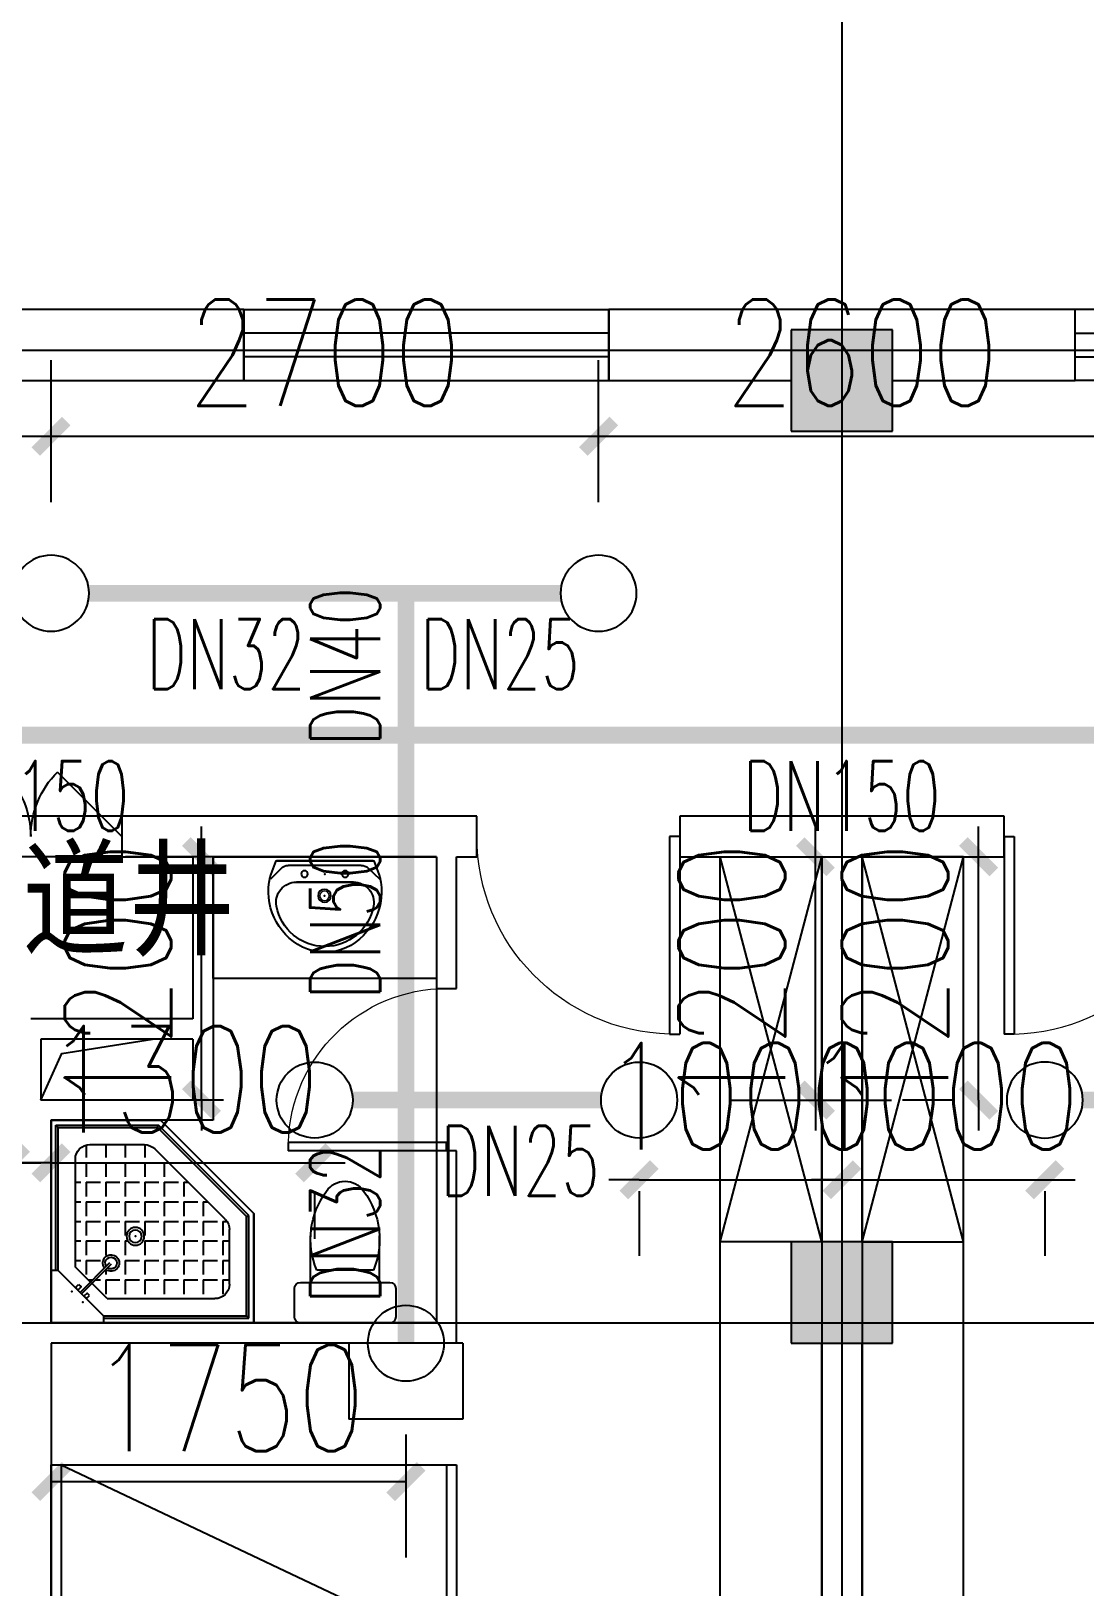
# Model space of a CAD drawing. Extents: x 0 to 2838408, y -923048 to 203859.
# Drawn here: x 2717264 to 2722460, y -403277 to -395602 of the extents above; entities that cross this region are included whole.
import ezdxf

# ---------------------------------------------------------------- set-up
doc = ezdxf.new("R2010")
doc.units = 0
doc.header["$LTSCALE"] = 1000
for name, color, linetype in [('A-Fixt', 81, 'Continuous'), ('CLAYER', 7, 'Continuous'), ('COLUMN', 9, 'Continuous'), ('DIM_喷淋', 3, 'Continuous'), ('DOOR_FIRE', 4, 'Continuous'), ('DOTE', 8, 'Continuous'), ('EQUIP_喷头', 7, 'Continuous'), ('PIPE-喷淋', 6, 'Continuous'), ('PUB_HATCH', 8, 'Continuous'), ('TEXT_喷淋', 7, 'Continuous'), ('TWT_DIM', 3, 'Continuous'), ('WALL', 9, 'Continuous'), ('WINDOW', 4, 'Continuous'), ('XREF', 8, 'Continuous'), ('洁具', 213, 'Continuous')]:
    doc.layers.add(name, color=color, linetype=linetype)
doc.styles.add('_TCH_DIM_T3', font='SIMPLEX', dxfattribs={"width": 0.75, "bigfont": 'HZTXT'})
doc.styles.add('_TWT_PIPEDN', font='SIMPLEX', dxfattribs={"width": 0.8, "height": 2.3, "bigfont": 'HZTXT'})
doc.styles.get("Standard").update_dxf_attribs({"font": 'geniso.shx', "bigfont": 'hztxt.shx'})
doc.dimstyles.new('_TWT_ARCH&&150', dxfattribs={"dimtxt": 525, "dimasz": 150, "dimexe": 375, "dimexo": 450, "dimgap": 150, "dimtad": 1, "dimdec": 0, "dimzin": 0, "dimdsep": 46, "dimtxsty": '_TCH_DIM_T3', "dimblk": 'ARCHTICK', "dimcen": 0.09, "dimclrt": 7, "dimazin": 2, "dimtfac": 1, "dimtdec": 0, "dimtix": 1, "dimtmove": 2, "dimatfit": 3, "dimfxl": 1, "dimtolj": 1, "dimtzin": 0, "dimarcsym": 0})

# ---------------------------------------------------------------- blocks, each defined once
blk = doc.blocks.new('1F平面-CAD导入_dwg_Drawing4_t3_dwg_$plan$00001613-474159-1F-927810-1F')
at = {"layer": '洁具'}
for p, q in [((-30, 250), (-170, 250)), ((-200, 169.7), (-430.4, 169.7)), ((-260.4, -139.7), (-260.4, 139.7)), ((-200, -169.7), (-200, -220)), ((-170, -250), (-30, -250))]:
    blk.add_line(p, q, dxfattribs=at)
for points in [[(-200, 220), (-200, 169.7), (-200, -169.7), (-430.4, -169.7)], [(0, -220), (0, 220)]]:
    blk.add_lwpolyline(points, dxfattribs=at)
for centre, radius, start, end in [((-170, 220), 30, 90, 180), ((-30, 220), 30, 0, 90), ((-412.8, -227.4), 397.5, 67.45048, 126.63814), ((-589.6, 0), 109.8, 123.45086, 236.54914), ((-412.8, 227.4), 397.5, 233.36186, 292.54952), ((-170, -220), 30, 180, 270), ((-30, -220), 30, 270, 0)]:
    blk.add_arc(centre, radius, start, end, dxfattribs=at)
blk = doc.blocks.new('$lvtry$00000169')
at = {"color": 0}
for p, q in [((258.9, -36), (258.9, 0)), ((258.9, -36), (36, -258.9)), ((258.9, -24), (976, -24)), ((258.9, -36), (964, -36)), ((964, -36), (976, -24)), ((964, -36), (964, -525.1)), ((976, -24), (976, -530.1)), ((276.1, -120), (120, -276.1)), ((143.9, -151), (290.7, -298.1)), ((151, -143.9), (297.8, -291)), ((269.6, -212.7), (269.6, -142.7)), ((276.1, -120), (808, -120)), ((365.9, -212.7), (365.9, -142.7)), ((462.1, -212.7), (462.1, -142.7)), ((558.4, -212.7), (558.4, -142.7)), ((654.6, -212.7), (654.6, -142.7)), ((750.9, -212.7), (750.9, -142.7)), ((847.1, -212.7), (847.1, -142.7)), ((183.4, -212.7), (205.5, -212.7)), ((219.6, -212.7), (243.4, -212.7)), ((269.6, -212.7), (339.6, -212.7)), ((365.9, -212.7), (435.9, -212.7)), ((462.1, -212.7), (532.1, -212.7)), ((558.4, -212.7), (628.4, -212.7)), ((654.6, -212.7), (724.6, -212.7)), ((750.9, -212.7), (820.9, -212.7)), ((847.1, -212.7), (880, -212.7)), ((880, -192), (880, -460.5)), ((36, -258.9), (0, -258.9)), ((24, -258.9), (24, -976)), ((36, -258.9), (36, -964)), ((120, -276.1), (120, -808)), ((173.4, -308.9), (173.4, -238.9)), ((269.6, -262.8), (269.6, -238.9)), ((365.9, -308.9), (365.9, -238.9)), ((462.1, -308.9), (462.1, -238.9)), ((558.4, -308.9), (558.4, -238.9)), ((654.6, -308.9), (654.6, -238.9)), ((750.9, -308.9), (750.9, -238.9)), ((847.1, -308.9), (847.1, -238.9)), ((120, -308.9), (147.1, -308.9)), ((173.4, -308.9), (243.4, -308.9)), ((173.4, -405.2), (173.4, -335.2)), ((269.6, -405.2), (269.6, -335.2)), ((334.3, -308.9), (339.6, -308.9)), ((365.9, -308.9), (435.9, -308.9)), ((365.9, -405.2), (365.9, -335.2)), ((462.1, -308.9), (532.1, -308.9)), ((462.1, -405.2), (462.1, -335.2)), ((558.4, -308.9), (628.4, -308.9)), ((558.4, -405.2), (558.4, -335.2)), ((654.6, -308.9), (724.6, -308.9)), ((654.6, -405.2), (654.6, -335.2)), ((750.9, -308.9), (820.9, -308.9)), ((750.9, -405.2), (750.9, -335.2)), ((847.1, -308.9), (880, -308.9)), ((847.1, -405.2), (847.1, -335.2)), ((120, -405.2), (147.1, -405.2)), ((173.4, -405.2), (243.4, -405.2)), ((173.4, -501.4), (173.4, -431.4)), ((269.6, -405.2), (339.6, -405.2)), ((269.6, -501.4), (269.6, -431.4)), ((365.9, -405.2), (378.6, -405.2)), ((365.9, -501.4), (365.9, -431.4)), ((462.1, -405.2), (532.1, -405.2)), ((462.1, -501.4), (462.1, -431.4)), ((558.4, -405.2), (628.4, -405.2)), ((558.4, -501.4), (558.4, -431.4)), ((654.6, -405.2), (724.6, -405.2)), ((654.6, -501.4), (654.6, -431.4)), ((750.9, -405.2), (820.9, -405.2)), ((750.9, -501.4), (750.9, -431.4)), ((847.1, -405.2), (880, -405.2)), ((847.1, -501.4), (847.1, -431.4)), ((120, -501.4), (147.1, -501.4)), ((173.4, -501.4), (243.4, -501.4)), ((173.4, -597.7), (173.4, -527.7)), ((269.6, -501.4), (339.6, -501.4)), ((269.6, -597.7), (269.6, -527.7)), ((365.9, -501.4), (435.9, -501.4)), ((365.9, -597.7), (365.9, -527.7)), ((462.1, -501.4), (532.1, -501.4)), ((462.1, -597.7), (462.1, -527.7)), ((858.9, -511.4), (511.4, -858.9)), ((964, -525.1), (525.1, -964)), ((976, -530.1), (530.1, -976)), ((558.4, -501.4), (628.4, -501.4)), ((558.4, -597.7), (558.4, -527.7)), ((654.6, -501.4), (724.6, -501.4)), ((654.6, -597.7), (654.6, -527.7)), ((750.9, -501.4), (820.9, -501.4)), ((750.9, -597.7), (750.9, -527.7)), ((847.1, -501.4), (867.2, -501.4)), ((964, -525.1), (976, -530.1)), ((120, -597.7), (147.1, -597.7)), ((173.4, -597.7), (243.4, -597.7)), ((269.6, -597.7), (339.6, -597.7)), ((365.9, -597.7), (435.9, -597.7)), ((462.1, -597.7), (532.1, -597.7)), ((558.4, -597.7), (628.4, -597.7)), ((654.6, -597.7), (724.6, -597.7)), ((750.9, -597.7), (772.6, -597.7)), ((173.4, -693.9), (173.4, -623.9)), ((269.6, -693.9), (269.6, -623.9)), ((365.9, -693.9), (365.9, -623.9)), ((462.1, -693.9), (462.1, -623.9)), ((558.4, -693.9), (558.4, -623.9)), ((654.6, -693.9), (654.6, -623.9)), ((120, -693.9), (147.1, -693.9)), ((173.4, -693.9), (243.4, -693.9)), ((173.4, -790.2), (173.4, -720.2)), ((269.6, -693.9), (339.6, -693.9)), ((269.6, -790.2), (269.6, -720.2)), ((365.9, -693.9), (435.9, -693.9)), ((365.9, -790.2), (365.9, -720.2)), ((462.1, -693.9), (532.1, -693.9)), ((462.1, -790.2), (462.1, -720.2)), ((558.4, -693.9), (628.4, -693.9)), ((558.4, -790.2), (558.4, -720.2)), ((654.6, -693.9), (676.4, -693.9)), ((120, -790.2), (147.1, -790.2)), ((173.4, -790.2), (243.4, -790.2)), ((173.4, -877.5), (173.4, -816.4)), ((269.6, -790.2), (339.6, -790.2)), ((269.6, -880), (269.6, -816.4)), ((365.9, -790.2), (435.9, -790.2)), ((365.9, -880), (365.9, -816.4)), ((462.1, -790.2), (532.1, -790.2)), ((462.1, -880), (462.1, -816.4)), ((558.4, -790.2), (580.1, -790.2)), ((192, -880), (460.5, -880)), ((36, -964), (24, -976)), ((24, -976), (530.1, -976)), ((36, -964), (525.1, -964)), ((525.1, -964), (530.1, -976))]:
    blk.add_line(p, q, dxfattribs=at)
blk.add_lwpolyline([(0, 0), (0, -1000), (540, -1000), (1000, -540), (1000, 0)], close=True)
for points in [[(0, 0), (0, -1000)], [(0, 0), (1000, 0)], [(1000, 0), (1000, -540)], [(189.7, -136.1), (177.9, -147.9), (162.5, -132.5), (174.3, -120.7)], [(136.1, -189.7), (147.9, -177.9), (132.5, -162.5), (120.7, -174.3)], [(1000, -540), (540, -1000)], [(0, -1000), (540, -1000)]]:
    blk.add_lwpolyline(points, close=True, dxfattribs=at)
for radius in [43.8, 31.1]:
    blk.add_circle((416.2, -427.6), radius, dxfattribs=at)
for centre, radius, start, end in [((808, -192), 72, 0, 90), ((296, -295.7), 40.6, 142.58296, 128.41974), ((296, -295.7), 28.6, 145.82801, 125.65986), ((808, -460.5), 72, 315, 0), ((192, -808), 72, 180, 270), ((460.5, -808), 72, 270, 315)]:
    blk.add_arc(centre, radius, start, end, dxfattribs=at)
for p in [(156.1, -102.2, 0), (103.2, -155.8, 0), (415.8, -428.1, 0)]:
    blk.add_point(p, dxfattribs=at)
blk = doc.blocks.new('$lvtry$00000178')
at = {"color": 0}
for p, q in [((-238.4, 0), (238.4, 0)), ((-214.1, -36.1), (-272.1, -90.6)), ((-179.8, -22.5), (180.1, -22.5)), ((215.7, -37.5), (268.3, -90.8)), ((-141.7, -105.2), (140.2, -105.2)), ((140.2, -105.2), (-141.7, -105.2))]:
    blk.add_line(p, q, dxfattribs=at)
blk.add_lwpolyline([(-103.6, -429.7, 0.224698), (110.4, -425.4, 0.348046), (268.9, -78.5), (239.5, 0), (-241.3, 0), (-270.7, -78.5, 0.356844)], format="xyb", close=True, dxfattribs=at)
for centre, radius in [((-100, -65), 16.3), ((100, -65), 16.3), ((1.4, -172.5), 31.6)]:
    blk.add_circle(centre, radius, dxfattribs=at)
at = {"color": 0, "lineweight": 13}
blk.add_circle((1.4, -172.5), 23, dxfattribs=at)
at = {"color": 0}
for centre, radius, start, end in [((-179.8, -72.5), 50, 90, 133.18096), ((180.1, -72.5), 50, 44.56072, 90), ((-141.7, -205.2), 100, 90, 190.56023), ((140.2, -205.2), 100, 349.43977, 90), ((-0.7, -179), 243.4, 190.56023, 349.43977)]:
    blk.add_arc(centre, radius, start, end, dxfattribs=at)
for p in [(0, -65), (1.4, -172.5)]:
    blk.add_point(p, dxfattribs=at)
blk = doc.blocks.new('A$C70365C93')
at = {"layer": '洁具'}
blk.add_lwpolyline([(-1900, 2300), (-1900, 1700), (-800, 1700), (-800, 2300)], close=True, dxfattribs=at)
blk.add_blockref('$lvtry$00000178', (-1350, 2280), dxfattribs=at)
at = {"layer": '洁具', "rotation": 180}
blk.add_blockref('$lvtry$00000169', (0, 0), dxfattribs=at)
at = {"layer": '洁具', "extrusion": (0, 0, -1), "xscale": -1, "zscale": -1, "rotation": 90}
blk.add_blockref('1F平面-CAD导入_dwg_Drawing4_t3_dwg_$plan$00001613-474159-1F-927810-1F', (1450, 0), dxfattribs=at)
blk = doc.blocks.new('单人床')
at = {"layer": 'A-Fixt'}
for p, q in [((47773.8, 13973.4), (48673.8, 13973.4)), ((47773.8, 12073.4), (48673.8, 13973.4)), ((47773.8, 12073.4), (48673.8, 12073.4))]:
    blk.add_line(p, q, dxfattribs=at)
blk.add_lwpolyline([(47773.8, 14023.4), (48673.8, 14023.4), (48673.8, 12023.4), (47773.8, 12023.4), (47773.8, 14023.4)], dxfattribs=at)
blk = doc.blocks.new('宿舍')
at = {"layer": 'A-Fixt'}
for p, q in [((47853.8, 13801.7), (48353.8, 15701.7)), ((48353.8, 13801.7), (47853.8, 15701.7)), ((47853.8, 13801.7), (48353.8, 13801.7))]:
    blk.add_line(p, q, dxfattribs=at)
blk.add_lwpolyline([(47853.8, 8601.7), (48353.8, 8601.7), (48353.8, 15701.7), (47853.8, 15701.7)], close=True, dxfattribs=at)
at = {"xscale": -1, "rotation": 90}
blk.add_blockref('单人床', (63677.2, 60475.5), dxfattribs=at)
blk = doc.blocks.new('$WINLIB2D$00000001')
at = {"color": 0}
for points in [[(-0.5, 0.5), (-0.5, -0.5)], [(-0.5, 0.5), (0.5, 0.5)], [(0.5, -0.5), (0.5, 0.5)], [(0.5, 0.1667), (-0.5, 0.1667)], [(0.5, -0.1667), (-0.5, -0.1667)], [(-0.5, -0.5), (0.5, -0.5)]]:
    blk.add_lwpolyline(points, dxfattribs=at)
blk = doc.blocks.new('$DorLib2D$00000116')
at = {"color": 0}
for p, q in [((-0.5, 0), (-0.1464, 0.3536)), ((0.5, 0), (0.1464, 0.3536))]:
    blk.add_line(p, q, dxfattribs=at)
for centre, start, end in [((-0.5, 0), 0, 45), ((0.5, 0), 135, 180)]:
    blk.add_arc(centre, 0.5, start, end, dxfattribs=at)
blk = doc.blocks.new('$DorLib2D$00000001')
for p, q in [((0.45, 0.975), (0.5, 0.975)), ((0.45, 0), (0.45, 0.975)), ((0.5, 0), (0.5, 0.975)), ((0.5, 0), (0.45, 0))]:
    blk.add_line(p, q)
at = {"lineweight": 13}
blk.add_arc((0.475, 0), 0.975, 91.46928, 180, dxfattribs=at)
blk = doc.blocks.new('2F1')
at = {"layer": 'PUB_HATCH'}
for points in [[(2384966.7, -397575.2), (2385466.7, -397575.2), (2385466.7, -397075.2), (2384966.7, -397075.2)], [(2384966.7, -402075.2), (2385466.7, -402075.2), (2385466.7, -401575.2), (2384966.7, -401575.2)]]:
    blk.add_hatch(color=256, dxfattribs=at).paths.add_polyline_path(points)
blk.add_lwpolyline([(2381266.7, -400875.2), (2381370.3, -400645), (2381816.7, -400575.2)])
at = {"layer": 'COLUMN'}
for p, q in [((2385466.7, -397075.2), (2384966.7, -397075.2)), ((2384966.7, -397075.2), (2384966.7, -397575.2)), ((2385466.7, -397575.2), (2385466.7, -397075.2)), ((2384966.7, -397575.2), (2385466.7, -397575.2)), ((2385466.7, -401575.2), (2384966.7, -401575.2)), ((2384966.7, -401575.2), (2384966.7, -402075.2)), ((2385466.7, -402075.2), (2385466.7, -401575.2)), ((2384966.7, -402075.2), (2385466.7, -402075.2))]:
    blk.add_line(p, q, dxfattribs=at)
at = {"layer": 'DOOR_FIRE'}
for p, q in [((2381666.7, -399475.2), (2380766.7, -399475.2)), ((2381666.7, -399675.2), (2380766.7, -399675.2))]:
    blk.add_line(p, q, dxfattribs=at)
at = {"layer": 'DOTE'}
for p, q in [((2385216.7, -327575.2), (2385216.7, -410775.2)), ((2343216.7, -397175.2), (2453916.7, -397175.2)), ((2343216.7, -401975.2), (2453916.7, -401975.2))]:
    blk.add_line(p, q, dxfattribs=at)
at = {"layer": 'WALL'}
for p, q in [((2382266.7, -396975.2), (2380166.7, -396975.2)), ((2382266.7, -397325.2), (2382266.7, -396975.2)), ((2385216.7, -396975.2), (2384066.7, -396975.2)), ((2384066.7, -396975.2), (2384066.7, -397325.2)), ((2386366.7, -396975.2), (2385216.7, -396975.2)), ((2386366.7, -397325.2), (2386366.7, -396975.2)), ((2380166.7, -397325.2), (2382266.7, -397325.2)), ((2384066.7, -397325.2), (2384966.7, -397325.2)), ((2385466.7, -397325.2), (2386366.7, -397325.2)), ((2382116.7, -399475.2), (2381666.7, -399475.2)), ((2381666.7, -399475.2), (2381666.7, -399675.2)), ((2383316.7, -399475.2), (2382116.7, -399475.2)), ((2383416.7, -399475.2), (2383316.7, -399475.2)), ((2383416.7, -399675.2), (2383416.7, -399475.2)), ((2385216.7, -399475.2), (2384416.7, -399475.2)), ((2384416.7, -399475.2), (2384416.7, -399675.2)), ((2386016.7, -399475.2), (2385216.7, -399475.2)), ((2386016.7, -399675.2), (2386016.7, -399475.2)), ((2381666.7, -399675.2), (2382016.7, -399675.2)), ((2382016.7, -399675.2), (2382016.7, -400475.2)), ((2383216.7, -399675.2), (2382116.7, -399675.2)), ((2382116.7, -399675.2), (2382116.7, -400475.2)), ((2383216.7, -399675.2), (2383216.7, -400325.2)), ((2383316.7, -400325.2), (2383316.7, -399675.2)), ((2383316.7, -399675.2), (2383416.7, -399675.2)), ((2384416.7, -399675.2), (2385116.7, -399675.2)), ((2385116.7, -401575.2), (2385116.7, -399675.2)), ((2385316.7, -401575.2), (2385316.7, -399675.2)), ((2385316.7, -399675.2), (2386016.7, -399675.2)), ((2383216.7, -400325.2), (2383316.7, -400325.2)), ((2382016.7, -400475.2), (2381216.7, -400475.2)), ((2382116.7, -400475.2), (2382116.7, -400975.2)), ((2382016.7, -400575.2), (2381266.7, -400575.2)), ((2381266.7, -400575.2), (2381266.7, -400875.2)), ((2382016.7, -400575.2), (2382016.7, -400875.2)), ((2382016.7, -400875.2), (2381266.7, -400875.2)), ((2381316.7, -400975.2), (2381316.7, -401975.2)), ((2382116.7, -400975.2), (2381316.7, -400975.2)), ((2383316.7, -401125.2), (2383216.7, -401125.2)), ((2383216.7, -401125.2), (2383216.7, -401975.2)), ((2383316.7, -402075.2), (2383316.7, -401125.2)), ((2383216.7, -401975.2), (2381316.7, -401975.2)), ((2383316.7, -402075.2), (2381316.7, -402075.2)), ((2381316.7, -402075.2), (2381316.7, -407025.2)), ((2385116.7, -406775.2), (2385116.7, -402075.2)), ((2385316.7, -406775.2), (2385316.7, -402075.2))]:
    blk.add_line(p, q, dxfattribs=at)
at = {"layer": 'WINDOW'}
blk.add_line((2383216.7, -400325.2), (2383216.7, -401125.2), dxfattribs=at)
at = {"xscale": -1, "rotation": 359.9999999999999}
for name, p in [('A$C70365C93', (2381316.7, -401975.2)), ('宿舍', (2432970.6, -415376.9))]:
    blk.add_blockref(name, p, dxfattribs=at)
blk.add_blockref('宿舍', (2337462.9, -415376.9))
at = {"layer": 'DOOR_FIRE', "xscale": 900, "yscale": -900, "zscale": 200, "rotation": 179.9999999994664}
blk.add_blockref('$DorLib2D$00000116', (2381216.7, -399575.2), dxfattribs=at)
at = {"layer": 'WINDOW'}
for name, p, xscale, yscale, zscale in [('$WINLIB2D$00000001', (2383166.7, -397150.2), 1800, 350, 1800), ('$WINLIB2D$00000001', (2387266.7, -397150.2), -1800, 350, -1800), ('$DorLib2D$00000001', (2383916.7, -399575.2), 1000, -1000, 1000)]:
    blk.add_blockref(name, p, dxfattribs=dict(at, xscale=xscale, yscale=yscale, zscale=zscale))
for p, xscale, yscale, zscale, rotation in [((2386516.7, -399575.2), -1000, -1000, -1000, 359.9999999999983), ((2383266.7, -400725.2), 800, -800, 800, 269.9999999994664)]:
    blk.add_blockref('$DorLib2D$00000001', p, dxfattribs=dict(at, xscale=xscale, yscale=yscale, zscale=zscale, rotation=rotation))
at = {"layer": 'CLAYER'}
blk.add_text('管道井', height=525, dxfattribs=at).set_placement((2380649.1, -400162.2))
blk = doc.blocks.new('_ArchTick')
at = {"color": 0, "linetype": 'ByBlock', "const_width": 0.4}
blk.add_lwpolyline([(-0.5, -0.5), (0.5, 0.5)], dxfattribs=at)
blk = doc.blocks.new('*D1647')
at = {"layer": 'Defpoints', "color": 0, "linetype": 'ByBlock', "transparency": 16777216}
for p in [(2717362.5, -400875.2), (2718662.5, -400875.2), (2718662.5, -401185.1)]:
    blk.add_point(p, dxfattribs=at)
at = {"layer": 'TWT_DIM', "color": 0, "linetype": 'ByBlock', "lineweight": -2, "transparency": 16777216}
for p, q in [((2717362.5, -401185.1), (2717212.5, -401185.1)), ((2717362.5, -401185.1), (2718662.5, -401185.1)), ((2718662.5, -401185.1), (2718812.5, -401185.1)), ((2717362.5, -401325.2), (2717362.5, -401560.1)), ((2718662.5, -401325.2), (2718662.5, -401560.1))]:
    blk.add_line(p, q, dxfattribs=at)
at = {"layer": 'TWT_DIM', "color": 0, "linetype": 'ByBlock', "lineweight": -2, "transparency": 16777216, "xscale": 150, "yscale": 150, "zscale": 150}
blk.add_blockref('_ArchTick', (2717362.5, -401185.1), dxfattribs=at)
at = {"layer": 'TWT_DIM', "color": 0, "linetype": 'ByBlock', "lineweight": -2, "transparency": 16777216, "xscale": 150, "yscale": 150, "zscale": 150, "rotation": 180}
blk.add_blockref('_ArchTick', (2718662.5, -401185.1), dxfattribs=at)
at = {"layer": 'TWT_DIM', "color": 7, "linetype": 'ByBlock', "transparency": 16777216, "insert": (2718012.5, -400772.6), "char_height": 525, "attachment_point": 5, "style": '_TCH_DIM_T3'}
blk.add_mtext('\\A1;1300', dxfattribs=at)
blk = doc.blocks.new('*D1648')
at = {"layer": 'Defpoints', "color": 0, "linetype": 'ByBlock', "transparency": 16777216}
for p in [(2715862.5, -400875.2), (2717162.5, -400875.2), (2717162.5, -401185.1)]:
    blk.add_point(p, dxfattribs=at)
at = {"layer": 'TWT_DIM', "color": 0, "linetype": 'ByBlock', "lineweight": -2, "transparency": 16777216}
for p, q in [((2715862.5, -401185.1), (2715712.5, -401185.1)), ((2715862.5, -401185.1), (2717162.5, -401185.1)), ((2717162.5, -401185.1), (2717312.5, -401185.1)), ((2715862.5, -401325.2), (2715862.5, -401560.1)), ((2717162.5, -401325.2), (2717162.5, -401560.1))]:
    blk.add_line(p, q, dxfattribs=at)
at = {"layer": 'TWT_DIM', "color": 0, "linetype": 'ByBlock', "lineweight": -2, "transparency": 16777216, "xscale": 150, "yscale": 150, "zscale": 150}
blk.add_blockref('_ArchTick', (2715862.5, -401185.1), dxfattribs=at)
at = {"layer": 'TWT_DIM', "color": 0, "linetype": 'ByBlock', "lineweight": -2, "transparency": 16777216, "xscale": 150, "yscale": 150, "zscale": 150, "rotation": 180}
blk.add_blockref('_ArchTick', (2717162.5, -401185.1), dxfattribs=at)
at = {"layer": 'TWT_DIM', "color": 7, "linetype": 'ByBlock', "transparency": 16777216, "insert": (2716512.5, -400772.6), "char_height": 525, "attachment_point": 5, "style": '_TCH_DIM_T3'}
blk.add_mtext('\\A1;1300', dxfattribs=at)
blk = doc.blocks.new('*D1663')
at = {"layer": 'Defpoints', "color": 0, "linetype": 'ByBlock', "transparency": 16777216}
for p in [(2721262.5, -400875.2), (2722262.5, -400875.2), (2722262.5, -401268.6)]:
    blk.add_point(p, dxfattribs=at)
at = {"layer": 'TWT_DIM', "color": 0, "linetype": 'ByBlock', "lineweight": -2, "transparency": 16777216}
for p, q in [((2721262.5, -401268.6), (2721112.5, -401268.6)), ((2721262.5, -401268.6), (2722262.5, -401268.6)), ((2721262.5, -401325.2), (2721262.5, -401643.6)), ((2722262.5, -401268.6), (2722412.5, -401268.6)), ((2722262.5, -401325.2), (2722262.5, -401643.6))]:
    blk.add_line(p, q, dxfattribs=at)
at = {"layer": 'TWT_DIM', "color": 0, "linetype": 'ByBlock', "lineweight": -2, "transparency": 16777216, "xscale": 150, "yscale": 150, "zscale": 150}
blk.add_blockref('_ArchTick', (2721262.5, -401268.6), dxfattribs=at)
at = {"layer": 'TWT_DIM', "color": 0, "linetype": 'ByBlock', "lineweight": -2, "transparency": 16777216, "xscale": 150, "yscale": 150, "zscale": 150, "rotation": 180}
blk.add_blockref('_ArchTick', (2722262.5, -401268.6), dxfattribs=at)
at = {"layer": 'TWT_DIM', "color": 7, "linetype": 'ByBlock', "transparency": 16777216, "insert": (2721762.5, -400856.1), "char_height": 525, "attachment_point": 5, "style": '_TCH_DIM_T3'}
blk.add_mtext('\\A1;1000', dxfattribs=at)
blk = doc.blocks.new('*D1665')
at = {"layer": 'Defpoints', "color": 0, "linetype": 'ByBlock', "transparency": 16777216}
for p in [(2721936.2, -399675.2), (2722262.5, -399675.2), (2722262.5, -400875.2)]:
    blk.add_point(p, dxfattribs=at)
at = {"layer": 'TWT_DIM', "color": 0, "linetype": 'ByBlock', "lineweight": -2, "transparency": 16777216}
for p, q in [((2721936.2, -399675.2), (2721936.2, -399525.2)), ((2721812.5, -399675.2), (2721561.2, -399675.2)), ((2721936.2, -400875.2), (2721936.2, -399675.2)), ((2721812.5, -400875.2), (2721561.2, -400875.2)), ((2721936.2, -400875.2), (2721936.2, -401025.2))]:
    blk.add_line(p, q, dxfattribs=at)
at = {"layer": 'TWT_DIM', "color": 0, "linetype": 'ByBlock', "lineweight": -2, "transparency": 16777216, "xscale": 150, "yscale": 150, "zscale": 150}
for p, rotation in [((2721936.2, -399675.2), 270), ((2721936.2, -400875.2), 90)]:
    blk.add_blockref('_ArchTick', p, dxfattribs=dict(at, rotation=rotation))
at = {"layer": 'TWT_DIM', "color": 7, "linetype": 'ByBlock', "transparency": 16777216, "insert": (2721523.7, -400275.2), "char_height": 525, "attachment_point": 5, "rotation": 90, "style": '_TCH_DIM_T3'}
blk.add_mtext('\\A1;1200', dxfattribs=at)
blk = doc.blocks.new('*D1668')
at = {"layer": 'Defpoints', "color": 0, "linetype": 'ByBlock', "transparency": 16777216}
for p in [(2717362.5, -402075.2), (2719112.5, -402075.2), (2719112.5, -402757.6)]:
    blk.add_point(p, dxfattribs=at)
at = {"layer": 'TWT_DIM', "color": 0, "linetype": 'ByBlock', "lineweight": -2, "transparency": 16777216}
for p, q in [((2717362.5, -402525.2), (2717362.5, -403132.6)), ((2719112.5, -402525.2), (2719112.5, -403132.6)), ((2717362.5, -402757.6), (2719112.5, -402757.6))]:
    blk.add_line(p, q, dxfattribs=at)
at = {"layer": 'TWT_DIM', "color": 0, "linetype": 'ByBlock', "lineweight": -2, "transparency": 16777216, "xscale": 150, "yscale": 150, "zscale": 150, "rotation": 180}
blk.add_blockref('_ArchTick', (2717362.5, -402757.6), dxfattribs=at)
at = {"layer": 'TWT_DIM', "color": 0, "linetype": 'ByBlock', "lineweight": -2, "transparency": 16777216, "xscale": 150, "yscale": 150, "zscale": 150}
blk.add_blockref('_ArchTick', (2719112.5, -402757.6), dxfattribs=at)
at = {"layer": 'TWT_DIM', "color": 7, "linetype": 'ByBlock', "transparency": 16777216, "insert": (2718237.5, -402345.1), "char_height": 525, "attachment_point": 5, "style": '_TCH_DIM_T3'}
blk.add_mtext('\\A1;1750', dxfattribs=at)
blk = doc.blocks.new('*D1669')
at = {"layer": 'Defpoints', "color": 0, "linetype": 'ByBlock', "transparency": 16777216}
for p in [(2720262.5, -400875.2), (2721262.5, -400875.2), (2721262.5, -401268.6)]:
    blk.add_point(p, dxfattribs=at)
at = {"layer": 'TWT_DIM', "color": 0, "linetype": 'ByBlock', "lineweight": -2, "transparency": 16777216}
for p, q in [((2720262.5, -401268.6), (2720112.5, -401268.6)), ((2720262.5, -401268.6), (2721262.5, -401268.6)), ((2720262.5, -401325.2), (2720262.5, -401643.6)), ((2721262.5, -401268.6), (2721412.5, -401268.6)), ((2721262.5, -401325.2), (2721262.5, -401643.6))]:
    blk.add_line(p, q, dxfattribs=at)
at = {"layer": 'TWT_DIM', "color": 0, "linetype": 'ByBlock', "lineweight": -2, "transparency": 16777216, "xscale": 150, "yscale": 150, "zscale": 150}
blk.add_blockref('_ArchTick', (2720262.5, -401268.6), dxfattribs=at)
at = {"layer": 'TWT_DIM', "color": 0, "linetype": 'ByBlock', "lineweight": -2, "transparency": 16777216, "xscale": 150, "yscale": 150, "zscale": 150, "rotation": 180}
blk.add_blockref('_ArchTick', (2721262.5, -401268.6), dxfattribs=at)
at = {"layer": 'TWT_DIM', "color": 7, "linetype": 'ByBlock', "transparency": 16777216, "insert": (2720762.5, -400856.1), "char_height": 525, "attachment_point": 5, "style": '_TCH_DIM_T3'}
blk.add_mtext('\\A1;1000', dxfattribs=at)
blk = doc.blocks.new('*D1670')
at = {"layer": 'Defpoints', "color": 0, "linetype": 'ByBlock', "transparency": 16777216}
for p in [(2718104.8, -399675.2), (2718662.5, -399675.2), (2718662.5, -400875.2)]:
    blk.add_point(p, dxfattribs=at)
at = {"layer": 'TWT_DIM', "color": 0, "linetype": 'ByBlock', "lineweight": -2, "transparency": 16777216}
for p, q in [((2718104.8, -399675.2), (2718104.8, -399525.2)), ((2718212.5, -399675.2), (2717729.8, -399675.2)), ((2718104.8, -400875.2), (2718104.8, -399675.2)), ((2718212.5, -400875.2), (2717729.8, -400875.2)), ((2718104.8, -400875.2), (2718104.8, -401025.2))]:
    blk.add_line(p, q, dxfattribs=at)
at = {"layer": 'TWT_DIM', "color": 0, "linetype": 'ByBlock', "lineweight": -2, "transparency": 16777216, "xscale": 150, "yscale": 150, "zscale": 150}
for p, rotation in [((2718104.8, -399675.2), 270), ((2718104.8, -400875.2), 90)]:
    blk.add_blockref('_ArchTick', p, dxfattribs=dict(at, rotation=rotation))
at = {"layer": 'TWT_DIM', "color": 7, "linetype": 'ByBlock', "transparency": 16777216, "insert": (2717692.3, -400275.2), "char_height": 525, "attachment_point": 5, "rotation": 90, "style": '_TCH_DIM_T3'}
blk.add_mtext('\\A1;1200', dxfattribs=at)
blk = doc.blocks.new('*D1671')
at = {"layer": 'Defpoints', "color": 0, "linetype": 'ByBlock', "transparency": 16777216}
for p in [(2720262.5, -399675.2), (2721131.8, -399675.2), (2720262.5, -400875.2)]:
    blk.add_point(p, dxfattribs=at)
at = {"layer": 'TWT_DIM', "color": 0, "linetype": 'ByBlock', "lineweight": -2, "transparency": 16777216}
for p, q in [((2721131.8, -399675.2), (2721131.8, -399525.2)), ((2720712.5, -399675.2), (2721506.8, -399675.2)), ((2721131.8, -400875.2), (2721131.8, -399675.2)), ((2720712.5, -400875.2), (2721506.8, -400875.2)), ((2721131.8, -400875.2), (2721131.8, -401025.2))]:
    blk.add_line(p, q, dxfattribs=at)
at = {"layer": 'TWT_DIM', "color": 0, "linetype": 'ByBlock', "lineweight": -2, "transparency": 16777216, "xscale": 150, "yscale": 150, "zscale": 150}
for p, rotation in [((2721131.8, -399675.2), 270), ((2721131.8, -400875.2), 90)]:
    blk.add_blockref('_ArchTick', p, dxfattribs=dict(at, rotation=rotation))
at = {"layer": 'TWT_DIM', "color": 7, "linetype": 'ByBlock', "transparency": 16777216, "insert": (2720719.3, -400275.2), "char_height": 525, "attachment_point": 5, "rotation": 90, "style": '_TCH_DIM_T3'}
blk.add_mtext('\\A1;1200', dxfattribs=at)
blk = doc.blocks.new('*D1952')
at = {"layer": 'Defpoints', "color": 0, "linetype": 'ByBlock', "transparency": 16777216}
for p in [(2722662.5, -397600.8), (2720062.5, -398375.2), (2722662.5, -398375.2)]:
    blk.add_point(p, dxfattribs=at)
at = {"layer": 'DIM_喷淋', "color": 0, "linetype": 'ByBlock', "lineweight": -2, "transparency": 16777216}
for p, q in [((2720062.5, -397925.2), (2720062.5, -397225.8)), ((2722662.5, -397925.2), (2722662.5, -397225.8)), ((2720062.5, -397600.8), (2722662.5, -397600.8))]:
    blk.add_line(p, q, dxfattribs=at)
at = {"layer": 'DIM_喷淋', "color": 0, "linetype": 'ByBlock', "lineweight": -2, "transparency": 16777216, "xscale": 150, "yscale": 150, "zscale": 150, "rotation": 180}
blk.add_blockref('_ArchTick', (2720062.5, -397600.8), dxfattribs=at)
at = {"layer": 'DIM_喷淋', "color": 0, "linetype": 'ByBlock', "lineweight": -2, "transparency": 16777216, "xscale": 150, "yscale": 150, "zscale": 150}
blk.add_blockref('_ArchTick', (2722662.5, -397600.8), dxfattribs=at)
at = {"layer": 'DIM_喷淋', "color": 7, "linetype": 'ByBlock', "transparency": 16777216, "insert": (2721362.5, -397188.3), "char_height": 525, "attachment_point": 5, "style": '_TCH_DIM_T3'}
blk.add_mtext('\\A1;2600', dxfattribs=at)
blk = doc.blocks.new('*D1953')
at = {"layer": 'Defpoints', "color": 0, "linetype": 'ByBlock', "transparency": 16777216}
for p in [(2720062.5, -397600.8), (2717362.5, -398375.2), (2720062.5, -398375.2)]:
    blk.add_point(p, dxfattribs=at)
at = {"layer": 'DIM_喷淋', "color": 0, "linetype": 'ByBlock', "lineweight": -2, "transparency": 16777216}
for p, q in [((2717362.5, -397925.2), (2717362.5, -397225.8)), ((2720062.5, -397925.2), (2720062.5, -397225.8)), ((2717362.5, -397600.8), (2720062.5, -397600.8))]:
    blk.add_line(p, q, dxfattribs=at)
at = {"layer": 'DIM_喷淋', "color": 0, "linetype": 'ByBlock', "lineweight": -2, "transparency": 16777216, "xscale": 150, "yscale": 150, "zscale": 150, "rotation": 180}
blk.add_blockref('_ArchTick', (2717362.5, -397600.8), dxfattribs=at)
at = {"layer": 'DIM_喷淋', "color": 0, "linetype": 'ByBlock', "lineweight": -2, "transparency": 16777216, "xscale": 150, "yscale": 150, "zscale": 150}
blk.add_blockref('_ArchTick', (2720062.5, -397600.8), dxfattribs=at)
at = {"layer": 'DIM_喷淋', "color": 7, "linetype": 'ByBlock', "transparency": 16777216, "insert": (2718712.5, -397188.3), "char_height": 525, "attachment_point": 5, "style": '_TCH_DIM_T3'}
blk.add_mtext('\\A1;2700', dxfattribs=at)
blk = doc.blocks.new('*D1954')
at = {"layer": 'Defpoints', "color": 0, "linetype": 'ByBlock', "transparency": 16777216}
for p in [(2717362.5, -397600.8), (2714662.5, -398375.2), (2717362.5, -398375.2)]:
    blk.add_point(p, dxfattribs=at)
at = {"layer": 'DIM_喷淋', "color": 0, "linetype": 'ByBlock', "lineweight": -2, "transparency": 16777216}
for p, q in [((2714662.5, -397925.2), (2714662.5, -397225.8)), ((2717362.5, -397925.2), (2717362.5, -397225.8)), ((2714662.5, -397600.8), (2717362.5, -397600.8))]:
    blk.add_line(p, q, dxfattribs=at)
at = {"layer": 'DIM_喷淋', "color": 0, "linetype": 'ByBlock', "lineweight": -2, "transparency": 16777216, "xscale": 150, "yscale": 150, "zscale": 150, "rotation": 180}
blk.add_blockref('_ArchTick', (2714662.5, -397600.8), dxfattribs=at)
at = {"layer": 'DIM_喷淋', "color": 0, "linetype": 'ByBlock', "lineweight": -2, "transparency": 16777216, "xscale": 150, "yscale": 150, "zscale": 150}
blk.add_blockref('_ArchTick', (2717362.5, -397600.8), dxfattribs=at)
at = {"layer": 'DIM_喷淋', "color": 7, "linetype": 'ByBlock', "transparency": 16777216, "insert": (2716012.5, -397188.3), "char_height": 525, "attachment_point": 5, "style": '_TCH_DIM_T3'}
blk.add_mtext('\\A1;2700', dxfattribs=at)
blk = doc.blocks.new('$TwtSys$00000125')
blk.add_circle((0, 0, 0), 1)
blk = doc.blocks.new('$TwtSys$00000131')
for p, q in [((-1.5, 0), (-1.5, 2)), ((-1.5, 2), (1.5, 2)), ((1.5, 0, 0), (1.5, 2, 0)), ((-1.5, 0), (-1, 0)), ((1, 0, 0), (1.5, 0, 0))]:
    blk.add_line(p, q)
blk.add_circle((0, 0), 1)

msp = doc.modelspace()

# ---------------------------------------------------------------- linework, layer by layer
at = {"layer": 'PIPE-喷淋', "linetype": 'ByBlock', "ltscale": 1.5, "const_width": 82.5}
for points in [[(2717550, -398375.2), (2719112.5, -398375.2)], [(2719112.5, -398375.2), (2719112.5, -399075.2)], [(2719112.5, -398375.2), (2719875, -398375.2)], [(2715412.5, -399075.2), (2719112.5, -399075.2)], [(2719112.5, -400875.2), (2719112.5, -399075.2)], [(2719112.5, -399075.2), (2723412.5, -399075.2)], [(2718850, -400875.2), (2719112.5, -400875.2)], [(2719112.5, -400875.2), (2720075, -400875.2)], [(2719112.5, -402075.2), (2719112.5, -400875.2)], [(2722450, -400875.2), (2723412.5, -400875.2)]]:
    msp.add_lwpolyline(points, dxfattribs=at)

# ---------------------------------------------------------------- block references
at = {"layer": 'EQUIP_喷头', "linetype": 'ByBlock', "xscale": 187.5, "yscale": -187.5, "zscale": 187.5}
for p in [(2717362.5, -398375.2), (2720062.5, -398375.2), (2722262.5, -400875.2)]:
    msp.add_blockref('$TwtSys$00000125', p, dxfattribs=at)
at = {"layer": 'EQUIP_喷头', "linetype": 'ByBlock', "xscale": 187.5, "yscale": 187.5, "zscale": 187.5, "rotation": 180}
for name, p in [('$TwtSys$00000125', (2718662.5, -400875.2)), ('$TwtSys$00000125', (2720262.5, -400875.2)), ('$TwtSys$00000131', (2719112.5, -402075.2))]:
    msp.add_blockref(name, p, dxfattribs=at)
at = {"layer": 'XREF'}
msp.add_blockref('2F1', (336045.8, 0), dxfattribs=at)

# ---------------------------------------------------------------- texts
at = {"layer": 'TEXT_喷淋', "color": 251, "linetype": 'ByBlock', "style": '_TWT_PIPEDN', "width": 0.64}
for s, rotation, p in [('DN40', 90, (2718985, -399130)), ('DN32', 359.99999, (2717832.7, -398847.7)), ('DN25', 359.99999, (2719182.7, -398847.7)), ('DN50', 90, (2718985, -400380)), ('DN32', 90, (2718985, -401880))]:
    msp.add_text(s, height=345, rotation=rotation, dxfattribs=at).set_placement(p)
at = {"layer": 'TEXT_喷淋', "linetype": 'ByBlock', "style": '_TWT_PIPEDN', "width": 0.64}
for p in [(2716773.6, -399547.7), (2720773.6, -399547.7)]:
    msp.add_text('DN150', height=345, dxfattribs=at).set_placement(p)
at = {"layer": 'TEXT_喷淋', "color": 251, "linetype": 'ByBlock', "style": '_TWT_PIPEDN', "width": 0.64}
msp.add_text('DN25', height=345, dxfattribs=at).set_placement((2719282.7, -401347.7))

# ---------------------------------------------------------------- dimensions: what is measured, and where the dimension line sits
at = {"layer": 'DIM_喷淋', "linetype": 'ByBlock'}
for p1, p2, picture, middle in [((2714662.5, -398375.2), (2717362.5, -398375.2), '*D1954', (2716012.5, -397188.3)), ((2717362.5, -398375.2), (2720062.5, -398375.2), '*D1953', (2718712.5, -397188.3)), ((2720062.5, -398375.2), (2722662.5, -398375.2), '*D1952', (2721362.5, -397188.3))]:
    dim = msp.add_aligned_dim(p1=p1, p2=p2, distance=774.4, dimstyle='_TWT_ARCH&&150', dxfattribs=at)
    dim.commit()
    dim.dimension.update_dxf_attribs({"geometry": picture, "text_midpoint": middle})
at = {"layer": 'TWT_DIM', "linetype": 'ByBlock'}
for p1, p2, distance, picture, middle in [((2718662.5, -400875.2), (2718662.5, -399675.2), 557.7, '*D1670', (2717692.3, -400275.2)), ((2720262.5, -400875.2), (2720262.5, -399675.2), -869.3, '*D1671', (2720719.3, -400275.2)), ((2722262.5, -400875.2), (2722262.5, -399675.2), 326.4, '*D1665', (2721523.7, -400275.2)), ((2715862.5, -400875.2), (2717162.5, -400875.2), -309.8, '*D1648', (2716512.5, -400772.6)), ((2717362.5, -400875.2), (2718662.5, -400875.2), -309.8, '*D1647', (2718012.5, -400772.6)), ((2720262.5, -400875.2), (2721262.5, -400875.2), -393.4, '*D1669', (2720762.5, -400856.1)), ((2721262.5, -400875.2), (2722262.5, -400875.2), -393.4, '*D1663', (2721762.5, -400856.1)), ((2717362.5, -402075.2), (2719112.5, -402075.2), -682.4, '*D1668', (2718237.5, -402345.1))]:
    dim = msp.add_aligned_dim(p1=p1, p2=p2, distance=distance, dimstyle='_TWT_ARCH&&150', dxfattribs=at)
    dim.commit()
    dim.dimension.update_dxf_attribs({"geometry": picture, "text_midpoint": middle})

doc.saveas('drawing.dxf')
